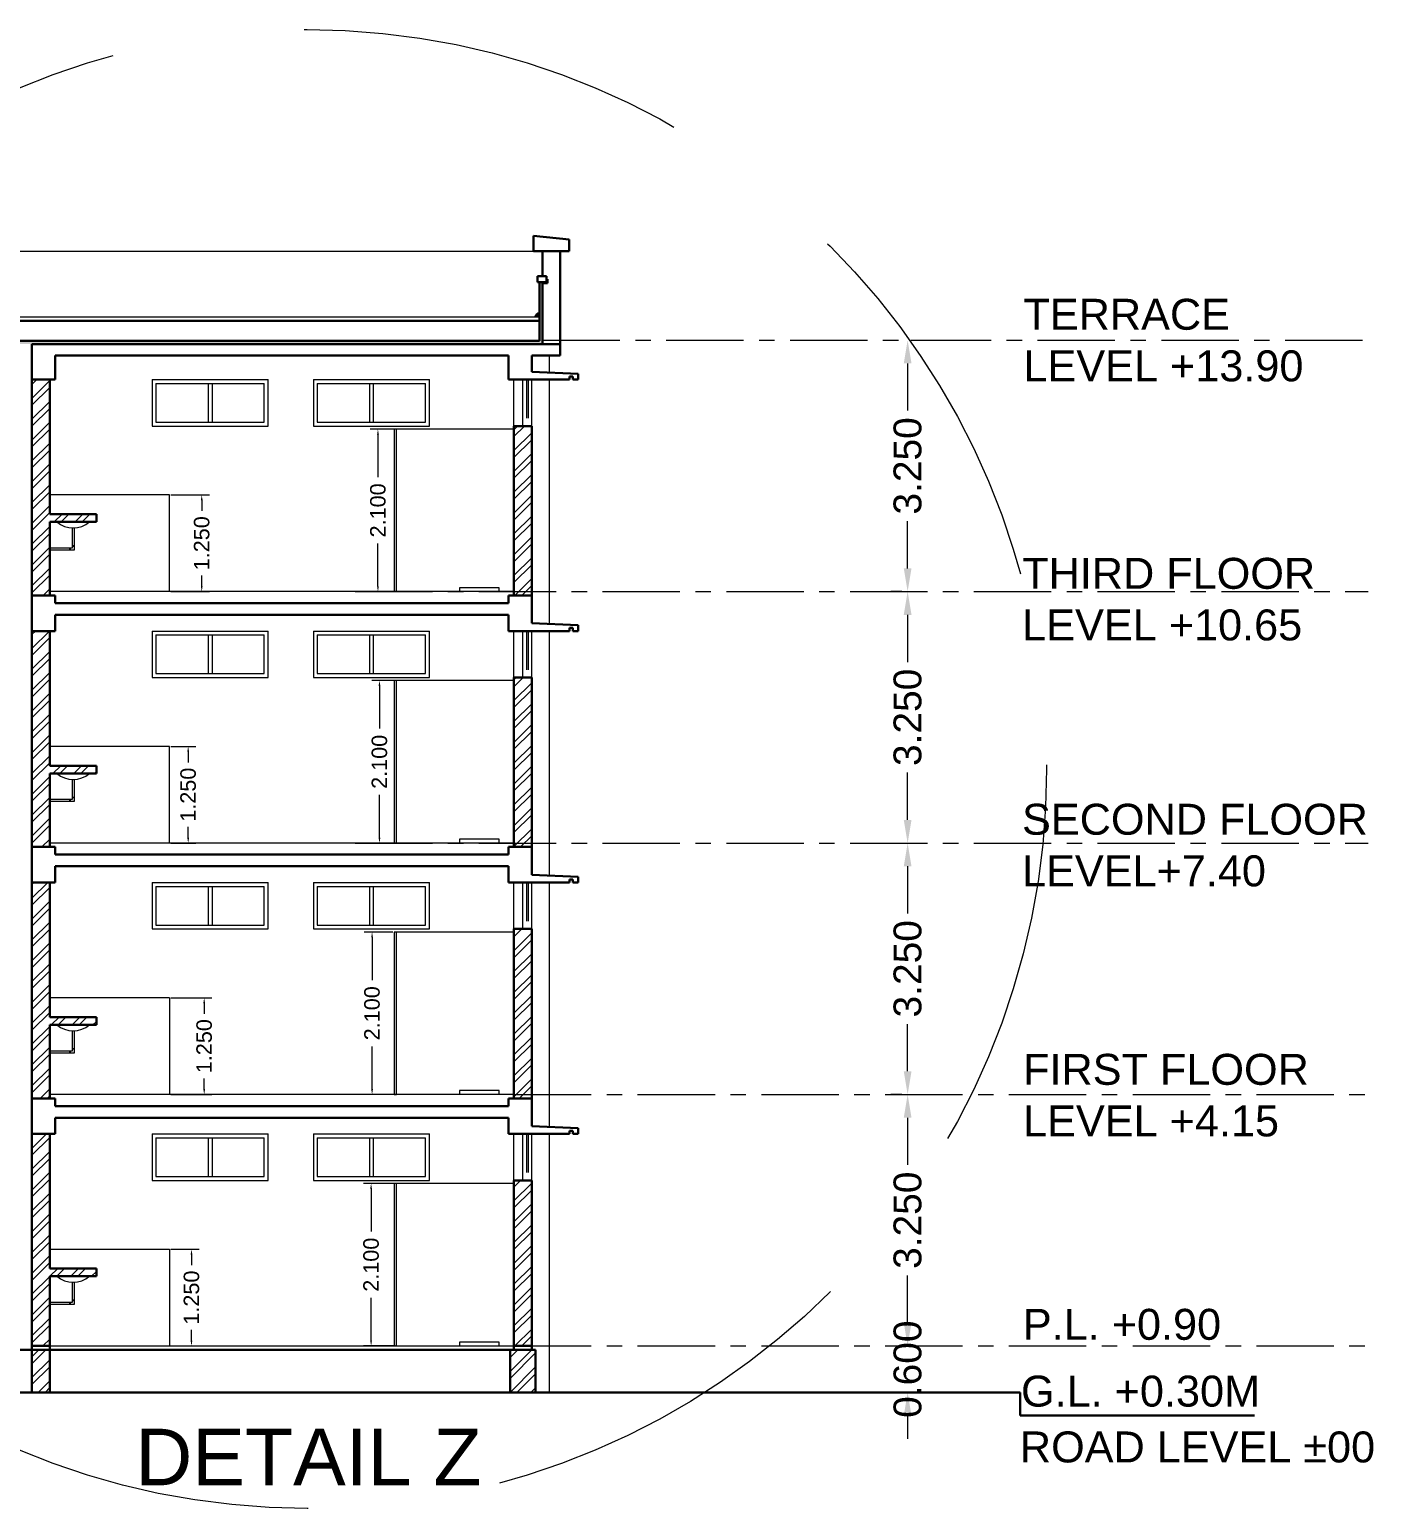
# Model space of a CAD drawing. Header units: millimetres. Extents: x 1898 to 3725, y 783 to 1532.
# Drawn here: x 2486.27 to 2503.65, y 918.05 to 937.16 of the extents above; entities that cross this region are included whole.
import ezdxf

# ---------------------------------------------------------------- set-up
doc = ezdxf.new("R2010")
doc.units = ezdxf.units.MM
doc.linetypes.add('CENTER', pattern=[2, 1.25, -0.25, 0.25, -0.25])
doc.linetypes.add('DASHED', pattern=[0.75, 0.5, -0.25])
doc.layers.get('Defpoints').update_dxf_attribs({"lineweight": 15})
for name, color, linetype, lineweight in [('CUBICAL TOILET', 5, 'Continuous', 15), ('DIM', 6, 'Continuous', 18), ('dpc', 24, 'Continuous', 30), ('ELEV.1', 7, 'Continuous', 20), ('ELEV.2', 250, 'Continuous', 20), ('Fixture', 44, 'Continuous', 13), ('flooring', 1, 'Continuous', 18), ('FUR', 32, 'Continuous', 15), ('GRID', 134, 'CENTER', 18), ('Hatch', 43, 'Continuous', 13), ('rcc', 5, 'Continuous', 30), ('TEXT', 7, 'Continuous', 15), ('Ventilator', 4, 'DASHED', 18), ('Wall', 7, 'Continuous', 30), ('Window-Wall', 7, 'Continuous', 18)]:
    doc.layers.add(name, color=color, linetype=linetype, lineweight=lineweight)
doc.styles.get("Standard").update_dxf_attribs({"font": 'arial.ttf', "height": 0.2})
doc.styles.add('Tabrej', font='arial.ttf')
doc.dimstyles.new('DIMEN', dxfattribs={"dimtxt": 0.3, "dimasz": 0.25, "dimexe": 0.18, "dimexo": 0.0625, "dimgap": 0.09, "dimtad": 0, "dimdec": 3, "dimzin": 0, "dimdsep": 46, "dimtxsty": 'Tabrej', "dimcen": 0, "dimclrd": 256, "dimclre": 256, "dimclrt": 7, "dimadec": 0, "dimazin": 0, "dimtfac": 1, "dimtdec": 3, "dimtofl": 0, "dimtmove": 0, "dimatfit": 1, "dimfxl": 0, "dimtolj": 1, "dimtzin": 0, "dimlwd": -1, "dimlwe": -1, "dimarcsym": 0})
doc.dimstyles.get("Standard").update_dxf_attribs({"dimtxt": 0.2, "dimasz": 0.07, "dimexe": 0.1, "dimexo": 0.02, "dimgap": 0.09, "dimtad": 0, "dimdec": 3, "dimzin": 0, "dimdsep": 46, "dimtxsty": 'Standard', "dimcen": 0.09, "dimclrd": 3, "dimclre": 3, "dimclrt": 7, "dimadec": 0, "dimazin": 0, "dimtfac": 1, "dimtdec": 3, "dimtofl": 0, "dimtmove": 0, "dimatfit": 3, "dimfxl": 0, "dimtolj": 1, "dimtzin": 0, "dimlwd": -1, "dimlwe": -1, "dimarcsym": 0})
pattern_1 = [(45, (2482.6623, 926.59933), (-0.134704, 0.134704), []), (45, (2482.7521, 926.59933), (-0.134704, 0.134704), [])]
pattern_2 = [(45, (2482.6123, 919.54933), (-0.134704, 0.134704), []), (45, (2482.7021, 919.54933), (-0.134704, 0.134704), [])]
pattern_3 = [(45, (2492.4848, 919.54933), (-0.1347038, 0.1347038), []), (45, (2492.5746, 919.54933), (-0.1347038, 0.1347038), [])]

# ---------------------------------------------------------------- blocks, each defined once
blk = doc.blocks.new('*D302')
at = {"layer": 'Defpoints', "color": 0, "lineweight": 15, "transparency": 16777216}
for p in [(2488.081, 931.149), (2488.081, 929.899), (2488.499, 929.899)]:
    blk.add_point(p, dxfattribs=at)
at = {"layer": 'DIM', "color": 3, "transparency": 16777216}
for p, q in [((2488.101, 931.149), (2488.599, 931.149)), ((2488.499, 931.079), (2488.499, 930.942)), ((2488.499, 929.969), (2488.499, 930.107)), ((2488.101, 929.899), (2488.599, 929.899))]:
    blk.add_line(p, q, dxfattribs=at)
at = {"layer": 'DIM', "color": 3, "lineweight": 15, "transparency": 16777216}
for points in [[(2488.488, 931.079), (2488.511, 931.079), (2488.499, 931.149)], [(2488.488, 929.969), (2488.511, 929.969), (2488.499, 929.899)]]:
    blk.add_solid(points, dxfattribs=at)
at = {"layer": 'DIM', "color": 7, "transparency": 16777216, "insert": (2488.499, 930.524), "char_height": 0.2, "attachment_point": 5, "rotation": 90}
blk.add_mtext('\\A1;1.250', dxfattribs=at)
blk = doc.blocks.new('*D303')
at = {"layer": 'Defpoints', "color": 0, "lineweight": 15, "transparency": 16777216}
for p in [(2488.081, 927.899), (2488.324, 927.899), (2488.081, 926.649)]:
    blk.add_point(p, dxfattribs=at)
at = {"layer": 'DIM', "color": 3, "transparency": 16777216}
for p, q in [((2488.101, 927.899), (2488.424, 927.899)), ((2488.324, 927.829), (2488.324, 927.692)), ((2488.324, 926.719), (2488.324, 926.857)), ((2488.101, 926.649), (2488.424, 926.649))]:
    blk.add_line(p, q, dxfattribs=at)
at = {"layer": 'DIM', "color": 3, "lineweight": 15, "transparency": 16777216}
for points in [[(2488.312, 927.829), (2488.336, 927.829), (2488.324, 927.899)], [(2488.312, 926.719), (2488.336, 926.719), (2488.324, 926.649)]]:
    blk.add_solid(points, dxfattribs=at)
at = {"layer": 'DIM', "color": 7, "transparency": 16777216, "insert": (2488.324, 927.274), "char_height": 0.2, "attachment_point": 5, "rotation": 90}
blk.add_mtext('\\A1;1.250', dxfattribs=at)
blk = doc.blocks.new('*D304')
at = {"layer": 'Defpoints', "color": 0, "lineweight": 15, "transparency": 16777216}
for p in [(2488.081, 924.649), (2488.531, 924.649), (2488.081, 923.399)]:
    blk.add_point(p, dxfattribs=at)
at = {"layer": 'DIM', "color": 3, "transparency": 16777216}
for p, q in [((2488.101, 924.649), (2488.631, 924.649)), ((2488.531, 924.579), (2488.531, 924.442)), ((2488.531, 923.469), (2488.531, 923.607)), ((2488.101, 923.399), (2488.631, 923.399))]:
    blk.add_line(p, q, dxfattribs=at)
at = {"layer": 'DIM', "color": 3, "lineweight": 15, "transparency": 16777216}
for points in [[(2488.519, 924.579), (2488.543, 924.579), (2488.531, 924.649)], [(2488.519, 923.469), (2488.543, 923.469), (2488.531, 923.399)]]:
    blk.add_solid(points, dxfattribs=at)
at = {"layer": 'DIM', "color": 7, "transparency": 16777216, "insert": (2488.531, 924.024), "char_height": 0.2, "attachment_point": 5, "rotation": 90}
blk.add_mtext('\\A1;1.250', dxfattribs=at)
blk = doc.blocks.new('*D305')
at = {"layer": 'Defpoints', "color": 0, "lineweight": 15, "transparency": 16777216}
for p in [(2488.081, 921.399), (2488.367, 921.399), (2488.081, 920.149)]:
    blk.add_point(p, dxfattribs=at)
at = {"layer": 'DIM', "color": 3, "transparency": 16777216}
for p, q in [((2488.101, 921.399), (2488.467, 921.399)), ((2488.367, 921.329), (2488.367, 921.192)), ((2488.367, 920.219), (2488.367, 920.357)), ((2488.101, 920.149), (2488.467, 920.149))]:
    blk.add_line(p, q, dxfattribs=at)
at = {"layer": 'DIM', "color": 3, "lineweight": 15, "transparency": 16777216}
for points in [[(2488.355, 921.329), (2488.378, 921.329), (2488.367, 921.399)], [(2488.355, 920.219), (2488.378, 920.219), (2488.367, 920.149)]]:
    blk.add_solid(points, dxfattribs=at)
at = {"layer": 'DIM', "color": 7, "transparency": 16777216, "insert": (2488.367, 920.774), "char_height": 0.2, "attachment_point": 5, "rotation": 90}
blk.add_mtext('\\A1;1.250', dxfattribs=at)
blk = doc.blocks.new('*D306')
at = {"layer": 'Defpoints', "color": 0, "lineweight": 15, "transparency": 16777216}
for p in [(2490.689, 922.249), (2491.018, 922.249), (2491.018, 920.149)]:
    blk.add_point(p, dxfattribs=at)
at = {"layer": 'DIM', "color": 3, "transparency": 16777216}
for p, q in [((2490.998, 922.249), (2490.589, 922.249)), ((2490.689, 922.179), (2490.689, 921.628)), ((2490.689, 920.219), (2490.689, 920.771)), ((2490.998, 920.149), (2490.589, 920.149))]:
    blk.add_line(p, q, dxfattribs=at)
at = {"layer": 'DIM', "color": 3, "lineweight": 15, "transparency": 16777216}
for points in [[(2490.677, 922.179), (2490.7, 922.179), (2490.689, 922.249)], [(2490.677, 920.219), (2490.7, 920.219), (2490.689, 920.149)]]:
    blk.add_solid(points, dxfattribs=at)
at = {"layer": 'DIM', "color": 7, "transparency": 16777216, "insert": (2490.689, 921.199), "char_height": 0.2, "attachment_point": 5, "rotation": 90}
blk.add_mtext('\\A1;2.100', dxfattribs=at)
blk = doc.blocks.new('*D307')
at = {"layer": 'Defpoints', "color": 0, "lineweight": 15, "transparency": 16777216}
for p in [(2490.701, 925.499), (2490.988, 925.499), (2490.988, 923.399)]:
    blk.add_point(p, dxfattribs=at)
at = {"layer": 'DIM', "color": 3, "transparency": 16777216}
for p, q in [((2490.968, 925.499), (2490.601, 925.499)), ((2490.701, 925.429), (2490.701, 924.878)), ((2490.701, 923.469), (2490.701, 924.021)), ((2490.968, 923.399), (2490.601, 923.399))]:
    blk.add_line(p, q, dxfattribs=at)
at = {"layer": 'DIM', "color": 3, "lineweight": 15, "transparency": 16777216}
for points in [[(2490.69, 925.429), (2490.713, 925.429), (2490.701, 925.499)], [(2490.69, 923.469), (2490.713, 923.469), (2490.701, 923.399)]]:
    blk.add_solid(points, dxfattribs=at)
at = {"layer": 'DIM', "color": 7, "transparency": 16777216, "insert": (2490.701, 924.449), "char_height": 0.2, "attachment_point": 5, "rotation": 90}
blk.add_mtext('\\A1;2.100', dxfattribs=at)
blk = doc.blocks.new('*D308')
at = {"layer": 'Defpoints', "color": 0, "lineweight": 15, "transparency": 16777216}
for p in [(2490.797, 928.749), (2491.018, 928.749), (2491.018, 926.649)]:
    blk.add_point(p, dxfattribs=at)
at = {"layer": 'DIM', "color": 3, "transparency": 16777216}
for p, q in [((2490.998, 928.749), (2490.697, 928.749)), ((2490.797, 928.679), (2490.797, 928.128)), ((2490.797, 926.719), (2490.797, 927.271)), ((2490.998, 926.649), (2490.697, 926.649))]:
    blk.add_line(p, q, dxfattribs=at)
at = {"layer": 'DIM', "color": 3, "lineweight": 15, "transparency": 16777216}
for points in [[(2490.785, 928.679), (2490.809, 928.679), (2490.797, 928.749)], [(2490.785, 926.719), (2490.809, 926.719), (2490.797, 926.649)]]:
    blk.add_solid(points, dxfattribs=at)
at = {"layer": 'DIM', "color": 7, "transparency": 16777216, "insert": (2490.797, 927.699), "char_height": 0.2, "attachment_point": 5, "rotation": 90}
blk.add_mtext('\\A1;2.100', dxfattribs=at)
blk = doc.blocks.new('*D309')
at = {"layer": 'Defpoints', "color": 0, "lineweight": 15, "transparency": 16777216}
for p in [(2490.777, 931.999), (2491.018, 931.999), (2491.018, 929.899)]:
    blk.add_point(p, dxfattribs=at)
at = {"layer": 'DIM', "color": 3, "transparency": 16777216}
for p, q in [((2490.998, 931.999), (2490.677, 931.999)), ((2490.777, 931.929), (2490.777, 931.378)), ((2490.777, 929.969), (2490.777, 930.521)), ((2490.998, 929.899), (2490.677, 929.899))]:
    blk.add_line(p, q, dxfattribs=at)
at = {"layer": 'DIM', "color": 3, "lineweight": 15, "transparency": 16777216}
for points in [[(2490.766, 931.929), (2490.789, 931.929), (2490.777, 931.999)], [(2490.766, 929.969), (2490.789, 929.969), (2490.777, 929.899)]]:
    blk.add_solid(points, dxfattribs=at)
at = {"layer": 'DIM', "color": 7, "transparency": 16777216, "insert": (2490.777, 930.949), "char_height": 0.2, "attachment_point": 5, "rotation": 90}
blk.add_mtext('\\A1;2.100', dxfattribs=at)
blk = doc.blocks.new('*D450')
at = {"layer": 'Defpoints', "color": 0, "lineweight": 15, "transparency": 16777216}
for p in [(2497.503, 920.149), (2497.625, 920.149), (2497.503, 919.549)]:
    blk.add_point(p, dxfattribs=at)
at = {"layer": 'DIM', "transparency": 16777216}
for p, q in [((2497.625, 920.449), (2497.625, 920.749)), ((2497.578, 920.149), (2497.841, 920.149)), ((2497.578, 919.549), (2497.841, 919.549)), ((2497.625, 919.249), (2497.625, 918.949))]:
    blk.add_line(p, q, dxfattribs=at)
at = {"layer": 'DIM', "lineweight": 15, "transparency": 16777216}
for points in [[(2497.575, 920.449), (2497.675, 920.449), (2497.625, 920.149)], [(2497.575, 919.249), (2497.675, 919.249), (2497.625, 919.549)]]:
    blk.add_solid(points, dxfattribs=at)
at = {"layer": 'DIM', "color": 7, "transparency": 16777216, "insert": (2497.625, 919.849), "char_height": 0.36, "attachment_point": 5, "rotation": 90, "style": 'Tabrej'}
blk.add_mtext('\\A1;0.600', dxfattribs=at)
blk = doc.blocks.new('*D451')
at = {"layer": 'Defpoints', "color": 0, "lineweight": 15, "transparency": 16777216}
for p in [(2497.625, 923.399), (2497.625, 923.399), (2497.503, 920.149)]:
    blk.add_point(p, dxfattribs=at)
at = {"layer": 'DIM', "transparency": 16777216}
for p, q in [((2497.55, 923.399), (2497.409, 923.399)), ((2497.625, 923.099), (2497.625, 922.489)), ((2497.625, 920.449), (2497.625, 921.06)), ((2497.578, 920.149), (2497.841, 920.149))]:
    blk.add_line(p, q, dxfattribs=at)
at = {"layer": 'DIM', "lineweight": 15, "transparency": 16777216}
for points in [[(2497.575, 923.099), (2497.675, 923.099), (2497.625, 923.399)], [(2497.575, 920.449), (2497.675, 920.449), (2497.625, 920.149)]]:
    blk.add_solid(points, dxfattribs=at)
at = {"layer": 'DIM', "color": 7, "transparency": 16777216, "insert": (2497.625, 921.774), "char_height": 0.36, "attachment_point": 5, "rotation": 90, "style": 'Tabrej'}
blk.add_mtext('\\A1;3.250', dxfattribs=at)
blk = doc.blocks.new('*D452')
at = {"layer": 'Defpoints', "color": 0, "lineweight": 15, "transparency": 16777216}
for p in [(2497.59, 926.649), (2497.625, 926.649), (2497.625, 923.399)]:
    blk.add_point(p, dxfattribs=at)
at = {"layer": 'DIM', "transparency": 16777216}
for p, q in [((2497.665, 926.649), (2497.841, 926.649)), ((2497.625, 926.349), (2497.625, 925.739)), ((2497.625, 923.699), (2497.625, 924.31)), ((2497.55, 923.399), (2497.409, 923.399))]:
    blk.add_line(p, q, dxfattribs=at)
at = {"layer": 'DIM', "lineweight": 15, "transparency": 16777216}
for points in [[(2497.575, 926.349), (2497.675, 926.349), (2497.625, 926.649)], [(2497.575, 923.699), (2497.675, 923.699), (2497.625, 923.399)]]:
    blk.add_solid(points, dxfattribs=at)
at = {"layer": 'DIM', "color": 7, "transparency": 16777216, "insert": (2497.625, 925.024), "char_height": 0.36, "attachment_point": 5, "rotation": 90, "style": 'Tabrej'}
blk.add_mtext('\\A1;3.250', dxfattribs=at)
blk = doc.blocks.new('*D453')
at = {"layer": 'Defpoints', "color": 0, "lineweight": 15, "transparency": 16777216}
for p in [(2497.625, 929.899), (2497.625, 929.899), (2497.59, 926.649)]:
    blk.add_point(p, dxfattribs=at)
at = {"layer": 'DIM', "transparency": 16777216}
for p, q in [((2497.55, 929.899), (2497.409, 929.899)), ((2497.625, 929.599), (2497.625, 928.989)), ((2497.625, 926.949), (2497.625, 927.56)), ((2497.665, 926.649), (2497.841, 926.649))]:
    blk.add_line(p, q, dxfattribs=at)
at = {"layer": 'DIM', "lineweight": 15, "transparency": 16777216}
for points in [[(2497.575, 929.599), (2497.675, 929.599), (2497.625, 929.899)], [(2497.575, 926.949), (2497.675, 926.949), (2497.625, 926.649)]]:
    blk.add_solid(points, dxfattribs=at)
at = {"layer": 'DIM', "color": 7, "transparency": 16777216, "insert": (2497.625, 928.274), "char_height": 0.36, "attachment_point": 5, "rotation": 90, "style": 'Tabrej'}
blk.add_mtext('\\A1;3.250', dxfattribs=at)
blk = doc.blocks.new('*D454')
at = {"layer": 'Defpoints', "color": 0, "lineweight": 15, "transparency": 16777216}
for p in [(2497.59, 933.149), (2497.625, 933.149), (2497.625, 929.899)]:
    blk.add_point(p, dxfattribs=at)
at = {"layer": 'DIM', "transparency": 16777216}
for p, q in [((2497.665, 933.149), (2497.841, 933.149)), ((2497.625, 932.849), (2497.625, 932.239)), ((2497.625, 930.199), (2497.625, 930.81)), ((2497.55, 929.899), (2497.409, 929.899))]:
    blk.add_line(p, q, dxfattribs=at)
at = {"layer": 'DIM', "lineweight": 15, "transparency": 16777216}
for points in [[(2497.575, 932.849), (2497.675, 932.849), (2497.625, 933.149)], [(2497.575, 930.199), (2497.675, 930.199), (2497.625, 929.899)]]:
    blk.add_solid(points, dxfattribs=at)
at = {"layer": 'DIM', "color": 7, "transparency": 16777216, "insert": (2497.625, 931.524), "char_height": 0.36, "attachment_point": 5, "rotation": 90, "style": 'Tabrej'}
blk.add_mtext('\\A1;3.250', dxfattribs=at)

msp = doc.modelspace()

# ---------------------------------------------------------------- hatches: boundary and pattern name
at = {"layer": 'dpc'}
for points in [[(2492.8648, 933.8993), (2492.9548, 933.8993), (2492.9548, 933.9368), (2492.9698, 933.9368), (2492.9698, 933.8843), (2492.9048, 933.8843), (2492.9048, 933.0993), (2424.868, 933.0993), (2424.868, 933.1393), (2492.8648, 933.1393)], [(2492.8648, 933.4993), (2492.8648, 933.4493), (2492.8148, 933.4493, -0.4142136)]]:
    msp.add_hatch(color=256, dxfattribs=at).paths.add_polyline_path(points)
at = {"layer": 'Hatch'}
h = msp.add_hatch(dxfattribs=at)
h.set_pattern_fill('ANSI32', color=256, scale=0.02, style=0)
h.set_pattern_definition(pattern_1)
h.paths.add_polyline_path([(2486.5348, 930.7993), (2487.1374, 930.7993), (2487.1374, 930.8993), (2486.5348, 930.8993), (2486.5348, 932.6393), (2486.3048, 932.6393), (2486.3048, 929.8493), (2486.5348, 929.8493)])
h = msp.add_hatch(dxfattribs=at)
h.set_pattern_fill('ANSI32', color=256, scale=0.02, style=0)
h.set_pattern_definition(pattern_3)
h.paths.add_polyline_path([(2492.7648, 932.0393), (2492.5348, 932.0393), (2492.5348, 929.8493), (2492.7648, 929.8493)])
h = msp.add_hatch(dxfattribs=at)
h.set_pattern_fill('ANSI32', color=256, scale=0.02, style=0)
h.set_pattern_definition(pattern_1)
h.paths.add_polyline_path([(2486.5348, 927.5493), (2487.1374, 927.5493), (2487.1374, 927.6493), (2486.5348, 927.6493), (2486.5348, 929.3893), (2486.3048, 929.3893), (2486.3048, 926.5993), (2486.5348, 926.5993)])
h = msp.add_hatch(dxfattribs=at)
h.set_pattern_fill('ANSI32', color=256, scale=0.02, style=0)
h.set_pattern_definition(pattern_3)
h.paths.add_polyline_path([(2492.7648, 928.7893), (2492.5348, 928.7893), (2492.5348, 926.5993), (2492.7648, 926.5993)])
h = msp.add_hatch(dxfattribs=at)
h.set_pattern_fill('ANSI32', color=256, scale=0.02, style=0)
h.set_pattern_definition(pattern_2)
h.paths.add_polyline_path([(2486.5348, 924.2993), (2487.1374, 924.2993), (2487.1374, 924.3993), (2486.5348, 924.3993), (2486.5348, 926.1393), (2486.3048, 926.1393), (2486.3048, 923.3493), (2486.5348, 923.3493)])
h = msp.add_hatch(dxfattribs=at)
h.set_pattern_fill('ANSI32', color=256, scale=0.02, style=0)
h.set_pattern_definition(pattern_3)
h.paths.add_polyline_path([(2492.7648, 925.5393), (2492.5348, 925.5393), (2492.5348, 923.3493), (2492.7648, 923.3493)])
h = msp.add_hatch(dxfattribs=at)
h.set_pattern_fill('ANSI32', color=256, scale=0.02, style=0)
h.set_pattern_definition(pattern_2)
h.paths.add_polyline_path([(2486.5348, 921.0493), (2487.1374, 921.0493), (2487.1374, 921.1493), (2486.5348, 921.1493), (2486.5348, 922.8893), (2486.3048, 922.8893), (2486.3048, 920.1493), (2486.5348, 920.1493)])
h = msp.add_hatch(dxfattribs=at)
h.set_pattern_fill('ANSI32', color=256, scale=0.02, style=0)
h.set_pattern_definition(pattern_3)
h.paths.add_polyline_path([(2492.7648, 922.2893), (2492.5348, 922.2893), (2492.5348, 920.1493), (2492.7648, 920.1493)])
h = msp.add_hatch(dxfattribs=at)
h.set_pattern_fill('ANSI32', color=256, scale=0.02, style=0)
h.set_pattern_definition(pattern_2)
h.paths.add_polyline_path([(2486.5348, 920.0993), (2486.3048, 920.0993), (2486.3048, 919.5493), (2486.5348, 919.5493)])
h = msp.add_hatch(dxfattribs=at)
h.set_pattern_fill('ANSI32', color=256, scale=0.02, style=0)
h.set_pattern_definition(pattern_3)
h.paths.add_polyline_path([(2492.8148, 920.0993), (2492.4848, 920.0993), (2492.4848, 919.5493), (2492.8148, 919.5493)])

# ---------------------------------------------------------------- linework, layer by layer
at = {"layer": 'CUBICAL TOILET', "ltscale": 0.05}
for p, q in [((2492.5348, 931.9993), (2490.9882, 931.9993)), ((2492.5348, 928.7493), (2490.9882, 928.7493)), ((2492.5348, 925.4993), (2490.9882, 925.4993)), ((2492.5348, 922.2493), (2490.9882, 922.2493))]:
    msp.add_line(p, q, dxfattribs=at)
for points in [[(2490.9882, 929.8993), (2491.0182, 929.8993), (2491.0182, 931.9993), (2490.9882, 931.9993)], [(2490.9882, 926.6493), (2491.0182, 926.6493), (2491.0182, 928.7493), (2490.9882, 928.7493)], [(2490.9882, 923.3993), (2491.0182, 923.3993), (2491.0182, 925.4993), (2490.9882, 925.4993)], [(2490.9882, 920.1493), (2491.0182, 920.1493), (2491.0182, 922.2493), (2490.9882, 922.2493)]]:
    msp.add_lwpolyline(points, close=True, dxfattribs=at)
at = {"layer": 'DIM', "color": 1, "linetype": 'DASHED', "ltscale": 10}
msp.add_circle((2489.8638, 927.6064), 9.5573, dxfattribs=at)
at = {"layer": 'dpc'}
for p, q in [((2492.8648, 933.1393), (2492.8648, 933.8993)), ((2424.868, 933.1393), (2492.8648, 933.1393)), ((2486.5348, 920.1493), (2486.3048, 920.1493)), ((2492.5348, 920.1493), (2492.7648, 920.1493))]:
    msp.add_line(p, q, dxfattribs=at)
msp.add_arc((2492.8648, 933.4493), 0.05, 90, 180, dxfattribs=at)
at = {"layer": 'ELEV.1'}
for p, q in [((2492.9948, 932.7298), (2492.9948, 932.9493)), ((2492.9948, 929.4798), (2492.9948, 932.6393)), ((2488.0814, 931.1493), (2486.5348, 931.1493)), ((2488.0814, 929.8993), (2488.0814, 931.1493)), ((2492.9948, 926.2298), (2492.9948, 929.3893)), ((2488.0814, 927.8993), (2486.5348, 927.8993)), ((2488.0814, 926.6493), (2488.0814, 927.8993)), ((2492.9948, 922.9798), (2492.9948, 926.1393)), ((2488.0814, 924.6493), (2486.5348, 924.6493)), ((2488.0814, 924.6493), (2488.0814, 923.3993)), ((2492.9948, 919.5493), (2492.9948, 922.8893)), ((2486.5348, 921.3993), (2488.0814, 921.3993)), ((2488.0814, 921.3993), (2488.0814, 920.1493))]:
    msp.add_line(p, q, dxfattribs=at)
at = {"layer": 'ELEV.2'}
msp.add_line((2485.9348, 934.2993), (2492.7898, 934.2993), dxfattribs=at)
at = {"layer": 'Fixture'}
for p, q in [((2492.3433, 929.9493), (2491.8333, 929.9493)), ((2491.8333, 929.9493), (2491.8333, 929.8993)), ((2492.3433, 929.8993), (2492.3433, 929.9493)), ((2492.3433, 926.6993), (2491.8333, 926.6993)), ((2491.8333, 926.6993), (2491.8333, 926.6493)), ((2492.3433, 926.6493), (2492.3433, 926.6993)), ((2492.3433, 923.4493), (2491.8333, 923.4493)), ((2491.8333, 923.4493), (2491.8333, 923.3993)), ((2492.3433, 923.3993), (2492.3433, 923.4493)), ((2492.3433, 920.1993), (2491.8333, 920.1993)), ((2491.8333, 920.1993), (2491.8333, 920.1493)), ((2492.3433, 920.1493), (2492.3433, 920.1993))]:
    msp.add_line(p, q, dxfattribs=at)
at = {"layer": 'flooring'}
for p, q in [((2424.868, 933.4493), (2492.8648, 933.4493)), ((2492.5348, 929.8993), (2486.5348, 929.8993)), ((2492.5348, 926.6493), (2486.5348, 926.6493)), ((2492.5348, 923.3993), (2486.5348, 923.3993)), ((2486.5348, 920.1493), (2492.5348, 920.1493))]:
    msp.add_line(p, q, dxfattribs=at)
at = {"layer": 'FUR'}
for p, q in [((2486.8249, 930.7223), (2486.8249, 930.4606)), ((2486.8499, 930.7223), (2486.8499, 930.4356)), ((2486.8249, 930.4606), (2486.5348, 930.4606)), ((2486.8499, 930.4356), (2486.5348, 930.4356)), ((2486.7913, 930.4606), (2486.7913, 930.4356)), ((2486.7968, 930.4606), (2486.7968, 930.4356)), ((2486.8249, 930.4942), (2486.8499, 930.4942)), ((2486.8249, 930.4887), (2486.8499, 930.4887)), ((2486.8249, 927.4723), (2486.8249, 927.2106)), ((2486.8499, 927.4723), (2486.8499, 927.1856)), ((2486.8249, 927.2106), (2486.5348, 927.2106)), ((2486.8499, 927.1856), (2486.5348, 927.1856)), ((2486.7913, 927.2106), (2486.7913, 927.1856)), ((2486.7968, 927.2106), (2486.7968, 927.1856)), ((2486.8249, 927.2442), (2486.8499, 927.2442)), ((2486.8249, 927.2387), (2486.8499, 927.2387)), ((2486.8249, 924.2223), (2486.8249, 923.9606)), ((2486.8499, 924.2223), (2486.8499, 923.9356)), ((2486.8249, 923.9606), (2486.5348, 923.9606)), ((2486.8499, 923.9356), (2486.5348, 923.9356)), ((2486.7913, 923.9606), (2486.7913, 923.9356)), ((2486.7968, 923.9606), (2486.7968, 923.9356)), ((2486.8249, 923.9942), (2486.8499, 923.9942)), ((2486.8249, 923.9887), (2486.8499, 923.9887)), ((2486.8249, 920.9723), (2486.8249, 920.7106)), ((2486.8499, 920.9723), (2486.8499, 920.6856)), ((2486.8249, 920.7106), (2486.5348, 920.7106)), ((2486.8499, 920.6856), (2486.5348, 920.6856)), ((2486.7913, 920.7106), (2486.7913, 920.6856)), ((2486.7968, 920.7106), (2486.7968, 920.6856)), ((2486.8249, 920.7442), (2486.8499, 920.7442)), ((2486.8249, 920.7387), (2486.8499, 920.7387))]:
    msp.add_line(p, q, dxfattribs=at)
for centre in [(2486.8374, 931.0531), (2486.8374, 927.8031), (2486.8374, 924.5531), (2486.8374, 921.3031)]:
    msp.add_arc(centre, 0.3308, 230.09182, 309.90818, dxfattribs=at)
at = {"layer": 'GRID', "ltscale": 0.8}
for p, q in [((2492.9048, 933.1493), (2503.5785, 933.1493)), ((2490.4812, 929.8993), (2503.5785, 929.8993)), ((2490.4812, 926.6493), (2503.5785, 926.6493)), ((2492.5348, 923.3993), (2503.5785, 923.3993)), ((2492.5348, 920.1493), (2503.5785, 920.1493))]:
    msp.add_line(p, q, dxfattribs=at)
at = {"layer": 'rcc'}
for p, q in [((2424.868, 933.3993), (2492.8648, 933.3993)), ((2486.3048, 933.0993), (2493.1348, 933.0993)), ((2486.3048, 933.0993), (2486.3048, 932.6393)), ((2486.6048, 933.0993), (2492.4648, 933.0993)), ((2493.1348, 933.0993), (2493.1348, 932.9493)), ((2486.6048, 932.9493), (2492.4648, 932.9493)), ((2486.6048, 932.6393), (2486.6048, 932.9493)), ((2492.4648, 932.6393), (2492.4648, 932.9493)), ((2492.4648, 932.6393), (2492.4648, 932.9493)), ((2492.4648, 932.6393), (2492.4648, 932.9493)), ((2492.7648, 932.9493), (2492.7648, 932.7393)), ((2493.1348, 932.9493), (2492.7648, 932.9493)), ((2486.3048, 932.6393), (2486.6048, 932.6393)), ((2492.7648, 932.6393), (2492.4648, 932.6393)), ((2492.7648, 932.6393), (2492.4648, 932.6393)), ((2492.7648, 932.6393), (2492.4648, 932.6393)), ((2493.3648, 932.7143), (2492.7648, 932.7393)), ((2492.7648, 932.6393), (2493.2548, 932.6393)), ((2493.2948, 932.6793), (2493.2548, 932.6793)), ((2493.2548, 932.6793), (2493.2548, 932.6393)), ((2493.2948, 932.6393), (2493.2948, 932.6793)), ((2493.2948, 932.6393), (2493.3648, 932.6393)), ((2493.3648, 932.6393), (2493.3648, 932.7143)), ((2486.3048, 929.8493), (2486.3048, 929.3893)), ((2486.3048, 929.8493), (2486.6048, 929.8493)), ((2486.6048, 929.7493), (2486.6048, 929.8493)), ((2486.6053, 929.7493), (2492.4648, 929.7493)), ((2492.4648, 929.7493), (2492.4648, 929.8493)), ((2492.4648, 929.7493), (2492.4648, 929.8493)), ((2492.7648, 929.8493), (2492.4648, 929.8493)), ((2492.7648, 929.8493), (2492.7648, 929.4893)), ((2486.3048, 929.3893), (2486.3048, 929.6993)), ((2486.6048, 929.3893), (2486.6048, 929.5993)), ((2486.6053, 929.5993), (2492.4648, 929.5993)), ((2492.4648, 929.3893), (2492.4648, 929.5993)), ((2492.4648, 929.3893), (2492.4648, 929.5993)), ((2486.3048, 929.3893), (2486.6048, 929.3893)), ((2492.7648, 929.3893), (2492.4648, 929.3893)), ((2492.7648, 929.3893), (2492.4648, 929.3893)), ((2493.3648, 929.4643), (2492.7648, 929.4893)), ((2492.7648, 929.3893), (2493.2548, 929.3893)), ((2493.2948, 929.4293), (2493.2548, 929.4293)), ((2493.2548, 929.4293), (2493.2548, 929.3893)), ((2493.2948, 929.3893), (2493.2948, 929.4293)), ((2493.2948, 929.3893), (2493.3648, 929.3893)), ((2493.3648, 929.3893), (2493.3648, 929.4643)), ((2486.3048, 926.5993), (2486.3048, 926.1393)), ((2486.3048, 926.5993), (2486.6048, 926.5993)), ((2486.6048, 926.4993), (2486.6048, 926.5993)), ((2486.6053, 926.4993), (2492.4648, 926.4993)), ((2492.4648, 926.4993), (2492.4648, 926.5993)), ((2492.4648, 926.4993), (2492.4648, 926.5993)), ((2492.7648, 926.5993), (2492.4648, 926.5993)), ((2492.7648, 926.5993), (2492.7648, 926.2393)), ((2486.6048, 926.1393), (2486.6048, 926.3493)), ((2486.6053, 926.3493), (2492.4648, 926.3493)), ((2492.4648, 926.1393), (2492.4648, 926.3493)), ((2492.4648, 926.1393), (2492.4648, 926.3493)), ((2492.4648, 926.1393), (2492.4648, 926.3493)), ((2486.3048, 926.1393), (2486.6048, 926.1393)), ((2492.7648, 926.1393), (2492.4648, 926.1393)), ((2492.7648, 926.1393), (2492.4648, 926.1393)), ((2492.7648, 926.1393), (2492.4648, 926.1393)), ((2493.3648, 926.2143), (2492.7648, 926.2393)), ((2492.7648, 926.1393), (2493.2548, 926.1393)), ((2493.2948, 926.1793), (2493.2548, 926.1793)), ((2493.2548, 926.1793), (2493.2548, 926.1393)), ((2493.2948, 926.1393), (2493.2948, 926.1793)), ((2493.2948, 926.1393), (2493.3648, 926.1393)), ((2493.3648, 926.1393), (2493.3648, 926.2143)), ((2486.3048, 923.3493), (2486.3048, 922.8893)), ((2486.3048, 923.3493), (2486.6048, 923.3493)), ((2486.6048, 923.2493), (2486.6048, 923.3493)), ((2486.6053, 923.2493), (2492.4648, 923.2493)), ((2492.4648, 923.2493), (2492.4648, 923.3493)), ((2492.4648, 923.2493), (2492.4648, 923.3493)), ((2492.7648, 923.3493), (2492.4648, 923.3493)), ((2492.7648, 923.3493), (2492.7648, 922.9893)), ((2486.6048, 922.8893), (2486.6048, 923.0993)), ((2486.6053, 923.0993), (2492.4648, 923.0993)), ((2492.4648, 922.8893), (2492.4648, 923.0993)), ((2492.4648, 922.8893), (2492.4648, 923.0993)), ((2492.4648, 922.8893), (2492.4648, 923.0993)), ((2486.3048, 922.8893), (2486.6048, 922.8893)), ((2492.7648, 922.8893), (2492.4648, 922.8893)), ((2492.7648, 922.8893), (2492.4648, 922.8893)), ((2492.7648, 922.8893), (2492.4648, 922.8893)), ((2493.3648, 922.9643), (2492.7648, 922.9893)), ((2492.7648, 922.8893), (2493.2548, 922.8893)), ((2493.2948, 922.9293), (2493.2548, 922.9293)), ((2493.2548, 922.9293), (2493.2548, 922.8893)), ((2493.2948, 922.8893), (2493.2948, 922.9293)), ((2493.2948, 922.8893), (2493.3648, 922.8893)), ((2493.3648, 922.8893), (2493.3648, 922.9643))]:
    msp.add_line(p, q, dxfattribs=at)
at = {"layer": 'Ventilator', "color": 6, "linetype": 'Continuous', "ltscale": 0.05}
for p, q in [((2487.8573, 932.6393), (2489.3573, 932.6393)), ((2489.9423, 932.6393), (2491.4423, 932.6393)), ((2487.9073, 932.5893), (2489.3073, 932.5893)), ((2488.5823, 932.5893), (2488.5823, 932.0893)), ((2488.6323, 932.5893), (2488.6323, 932.0893)), ((2489.9923, 932.5893), (2491.3923, 932.5893)), ((2490.6673, 932.5893), (2490.6673, 932.0893)), ((2490.7173, 932.5893), (2490.7173, 932.0893)), ((2487.8573, 929.3893), (2489.3573, 929.3893)), ((2489.9423, 929.3893), (2491.4423, 929.3893)), ((2487.9073, 929.3393), (2489.3073, 929.3393)), ((2488.5823, 929.3393), (2488.5823, 928.8393)), ((2488.6323, 929.3393), (2488.6323, 928.8393)), ((2489.9923, 929.3393), (2491.3923, 929.3393)), ((2490.6673, 929.3393), (2490.6673, 928.8393)), ((2490.7173, 929.3393), (2490.7173, 928.8393)), ((2487.8573, 926.1393), (2489.3573, 926.1393)), ((2489.9423, 926.1393), (2491.4423, 926.1393)), ((2487.9073, 926.0893), (2489.3073, 926.0893)), ((2488.5823, 926.0893), (2488.5823, 925.5893)), ((2488.6323, 926.0893), (2488.6323, 925.5893)), ((2489.9923, 926.0893), (2491.3923, 926.0893)), ((2490.6673, 926.0893), (2490.6673, 925.5893)), ((2490.7173, 926.0893), (2490.7173, 925.5893)), ((2487.8573, 922.8893), (2489.3573, 922.8893)), ((2489.9423, 922.8893), (2491.4423, 922.8893)), ((2487.9073, 922.8393), (2489.3073, 922.8393)), ((2488.5823, 922.8393), (2488.5823, 922.3393)), ((2488.6323, 922.8393), (2488.6323, 922.3393)), ((2489.9923, 922.8393), (2491.3923, 922.8393)), ((2490.6673, 922.8393), (2490.6673, 922.3393)), ((2490.7173, 922.8393), (2490.7173, 922.3393))]:
    msp.add_line(p, q, dxfattribs=at)
at = {"layer": 'Ventilator'}
for p, q in [((2492.6973, 932.6393), (2492.6973, 932.0393)), ((2492.7173, 932.6393), (2492.7173, 932.0393)), ((2492.6973, 929.3893), (2492.6973, 928.7893)), ((2492.7173, 929.3893), (2492.7173, 928.7893)), ((2492.6973, 926.1393), (2492.6973, 925.5393)), ((2492.7173, 926.1393), (2492.7173, 925.5393)), ((2492.6973, 922.8893), (2492.6973, 922.2893)), ((2492.7173, 922.8893), (2492.7173, 922.2893))]:
    msp.add_line(p, q, dxfattribs=at)
at = {"layer": 'Ventilator', "color": 6, "linetype": 'Continuous', "ltscale": 0.05}
for points in [[(2487.8573, 932.6393), (2487.8573, 932.0393), (2489.3573, 932.0393), (2489.3573, 932.6393)], [(2489.9423, 932.6393), (2489.9423, 932.0393), (2491.4423, 932.0393), (2491.4423, 932.6393)], [(2487.9073, 932.5893), (2487.9073, 932.0893), (2489.3073, 932.0893), (2489.3073, 932.5893)], [(2489.9923, 932.5893), (2489.9923, 932.0893), (2491.3923, 932.0893), (2491.3923, 932.5893)], [(2487.8573, 929.3893), (2487.8573, 928.7893), (2489.3573, 928.7893), (2489.3573, 929.3893)], [(2489.9423, 929.3893), (2489.9423, 928.7893), (2491.4423, 928.7893), (2491.4423, 929.3893)], [(2487.9073, 929.3393), (2487.9073, 928.8393), (2489.3073, 928.8393), (2489.3073, 929.3393)], [(2489.9923, 929.3393), (2489.9923, 928.8393), (2491.3923, 928.8393), (2491.3923, 929.3393)], [(2487.8573, 926.1393), (2487.8573, 925.5393), (2489.3573, 925.5393), (2489.3573, 926.1393)], [(2489.9423, 926.1393), (2489.9423, 925.5393), (2491.4423, 925.5393), (2491.4423, 926.1393)], [(2487.9073, 926.0893), (2487.9073, 925.5893), (2489.3073, 925.5893), (2489.3073, 926.0893)], [(2489.9923, 926.0893), (2489.9923, 925.5893), (2491.3923, 925.5893), (2491.3923, 926.0893)], [(2487.8573, 922.8893), (2487.8573, 922.2893), (2489.3573, 922.2893), (2489.3573, 922.8893)], [(2489.9423, 922.8893), (2489.9423, 922.2893), (2491.4423, 922.2893), (2491.4423, 922.8893)], [(2487.9073, 922.8393), (2487.9073, 922.3393), (2489.3073, 922.3393), (2489.3073, 922.8393)], [(2489.9923, 922.8393), (2489.9923, 922.3393), (2491.3923, 922.3393), (2491.3923, 922.8393)]]:
    msp.add_lwpolyline(points, dxfattribs=at)
at = {"layer": 'Wall'}
for p, q in [((2492.7898, 934.2993), (2492.7898, 934.4993)), ((2493.2498, 934.4493), (2492.7898, 934.4993)), ((2493.2498, 934.2993), (2493.2498, 934.4493)), ((2492.7898, 934.2993), (2493.2498, 934.2993)), ((2492.9048, 933.9743), (2492.9048, 934.2993)), ((2493.1348, 933.0993), (2493.1348, 934.2993)), ((2492.8398, 933.8993), (2492.8398, 933.9743)), ((2492.8398, 933.9743), (2492.9548, 933.9743)), ((2492.9548, 933.8993), (2492.9548, 933.9743)), ((2492.9548, 933.9368), (2492.9698, 933.9368)), ((2492.9698, 933.8843), (2492.9698, 933.9368)), ((2492.9548, 933.8993), (2492.8398, 933.8993)), ((2492.9048, 933.8843), (2492.9698, 933.8843)), ((2492.9048, 933.0993), (2492.9048, 933.8843)), ((2486.3048, 932.6393), (2486.3048, 919.5493)), ((2486.5348, 932.6393), (2486.5348, 930.8993)), ((2492.5348, 932.0393), (2492.5348, 929.8493)), ((2492.7648, 932.0393), (2492.5348, 932.0393)), ((2492.7648, 932.0393), (2492.7648, 929.8493)), ((2486.5348, 930.8993), (2487.1374, 930.8993)), ((2487.1374, 930.8993), (2487.1374, 930.7993)), ((2486.5348, 930.7993), (2486.5348, 929.8493)), ((2486.5348, 930.7993), (2487.1374, 930.7993)), ((2486.5348, 929.3893), (2486.5348, 927.6493)), ((2492.5348, 928.7893), (2492.5348, 926.5993)), ((2492.7648, 928.7893), (2492.5348, 928.7893)), ((2492.7648, 928.7893), (2492.7648, 926.5993)), ((2486.5348, 927.6493), (2487.1374, 927.6493)), ((2487.1374, 927.6493), (2487.1374, 927.5493)), ((2486.5348, 927.5493), (2486.5348, 926.5993)), ((2486.5348, 927.5493), (2487.1374, 927.5493)), ((2486.5348, 926.1393), (2486.5348, 924.3993)), ((2492.5348, 925.5393), (2492.5348, 923.3493)), ((2492.7648, 925.5393), (2492.5348, 925.5393)), ((2492.7648, 925.5393), (2492.7648, 923.3493)), ((2486.5348, 924.3993), (2487.1374, 924.3993)), ((2487.1374, 924.3993), (2487.1374, 924.2993)), ((2486.5348, 924.2993), (2486.5348, 923.3493)), ((2486.5348, 924.2993), (2487.1374, 924.2993)), ((2486.5348, 922.8893), (2486.5348, 921.1493)), ((2492.5348, 922.2893), (2492.5348, 920.0993)), ((2492.7648, 922.2893), (2492.5348, 922.2893)), ((2492.7648, 922.2893), (2492.7648, 920.0993)), ((2486.5348, 921.1493), (2487.1374, 921.1493)), ((2487.1374, 921.1493), (2487.1374, 921.0493)), ((2486.5348, 921.0493), (2486.5348, 919.5493)), ((2486.5348, 921.0493), (2487.1374, 921.0493)), ((2391.8124, 920.0993), (2492.8148, 920.0993)), ((2492.4848, 920.0993), (2492.4848, 919.5493)), ((2492.8148, 920.0993), (2492.8148, 919.5493)), ((2386.0475, 919.5493), (2499.0793, 919.5493)), ((2499.0793, 919.5493), (2499.0793, 919.2493)), ((2499.0793, 919.2493), (2502.1099, 919.2493))]:
    msp.add_line(p, q, dxfattribs=at)
at = {"layer": 'Window-Wall'}
for p, q in [((2492.5348, 932.0393), (2492.5348, 932.6393)), ((2492.6498, 932.0393), (2492.6498, 932.6393)), ((2492.7648, 932.0393), (2492.7648, 932.6393)), ((2492.5348, 928.7893), (2492.5348, 929.3893)), ((2492.6498, 928.7893), (2492.6498, 929.3893)), ((2492.7648, 928.7893), (2492.7648, 929.3893)), ((2492.5348, 925.5393), (2492.5348, 926.1393)), ((2492.6498, 925.5393), (2492.6498, 926.1393)), ((2492.7648, 925.5393), (2492.7648, 926.1393)), ((2492.5348, 922.2893), (2492.5348, 922.8893)), ((2492.6498, 922.2893), (2492.6498, 922.8893)), ((2492.7648, 922.2893), (2492.7648, 922.8893))]:
    msp.add_line(p, q, dxfattribs=at)

# ---------------------------------------------------------------- texts
at = {"layer": 'TEXT', "linetype": 'Continuous', "ltscale": 0.9, "char_height": 0.4, "attachment_point": 1, "style": 'Tabrej'}
for s, width, insert in [('TERRACE \\PLEVEL +13.90', 4.723925, (2499.1226, 933.6839)), ('THIRD FLOOR \\PLEVEL +10.65', 6.854464, (2499.1063, 930.3354)), ('SECOND FLOOR \\PLEVEL+7.40', 7.064746, (2499.1042, 927.1569)), ('FIRST FLOOR \\PLEVEL +4.15', 6.877211, (2499.1177, 923.9244)), ('P.L. +0.90', 4.448638, (2499.1147, 920.6286)), ('G.L. +0.30M', 3.966251, (2499.0908, 919.7652)), ('ROAD LEVEL %%P00', 4.597601, (2499.0762, 919.0438))]:
    msp.add_mtext_dynamic_manual_height_columns(s, width=width, gutter_width=24, heights=[0], dxfattribs=dict(at, insert=insert))
at = {"layer": 'TEXT', "insert": (2487.641, 919.0791), "char_height": 0.73, "attachment_point": 1}
msp.add_mtext_dynamic_manual_height_columns('DETAIL Z', width=5.36966, gutter_width=12.5, heights=[0], dxfattribs=at)

# ---------------------------------------------------------------- dimensions: what is measured, and where the dimension line sits
at = {"layer": 'DIM'}
for base, p1, p2, picture, middle in [((2497.6249, 933.1493), (2497.6249, 929.8993), (2497.5904, 933.1493), '*D454', (2497.6249, 931.5243)), ((2497.6249, 929.8993), (2497.5904, 926.6493), (2497.6249, 929.8993), '*D453', (2497.6249, 928.2743)), ((2497.6249, 926.6493), (2497.6249, 923.3993), (2497.5904, 926.6493), '*D452', (2497.6249, 925.0243)), ((2497.6249, 923.3993), (2497.503, 920.1493), (2497.6249, 923.3993), '*D451', (2497.6249, 921.7743))]:
    dim = msp.add_linear_dim(base=base, p1=p1, p2=p2, angle=90, dimstyle='DIMEN', override={"dimscale": 1.2}, dxfattribs=at)
    dim.commit()
    dim.dimension.update_dxf_attribs({"geometry": picture, "text_midpoint": middle})
for base, p1, p2, picture, middle in [((2490.7772, 931.9993), (2491.0182, 929.8993), (2491.0182, 931.9993), '*D309', (2490.7772, 930.9493)), ((2488.4995, 929.8993), (2488.0814, 931.1493), (2488.0814, 929.8993), '*D302', (2488.4995, 930.5243)), ((2490.7968, 928.7493), (2491.0182, 926.6493), (2491.0182, 928.7493), '*D308', (2490.7968, 927.6993)), ((2488.324, 927.8993), (2488.0814, 926.6493), (2488.0814, 927.8993), '*D303', (2488.324, 927.2743)), ((2490.7013, 925.4993), (2490.9882, 923.3993), (2490.9882, 925.4993), '*D307', (2490.7013, 924.4493)), ((2488.5311, 924.6493), (2488.0814, 923.3993), (2488.0814, 924.6493), '*D304', (2488.5311, 924.0243)), ((2490.6888, 922.2493), (2491.0182, 920.1493), (2491.0182, 922.2493), '*D306', (2490.6888, 921.1993)), ((2488.3665, 921.3993), (2488.0814, 920.1493), (2488.0814, 921.3993), '*D305', (2488.3665, 920.7743))]:
    dim = msp.add_linear_dim(base=base, p1=p1, p2=p2, angle=90, dimstyle='Standard', dxfattribs=at)
    dim.commit()
    dim.dimension.update_dxf_attribs({"geometry": picture, "text_midpoint": middle})
dim = msp.add_linear_dim(base=(2497.6249, 920.1493), p1=(2497.503, 919.5493), p2=(2497.503, 920.1493), angle=90, dimstyle='DIMEN', override={"dimscale": 1.2}, dxfattribs=at)
dim.commit()
dim.dimension.update_dxf_attribs({"geometry": '*D450', "text_midpoint": (2497.6249, 919.8493), "dimtype": 160})

doc.saveas('drawing.dxf')
